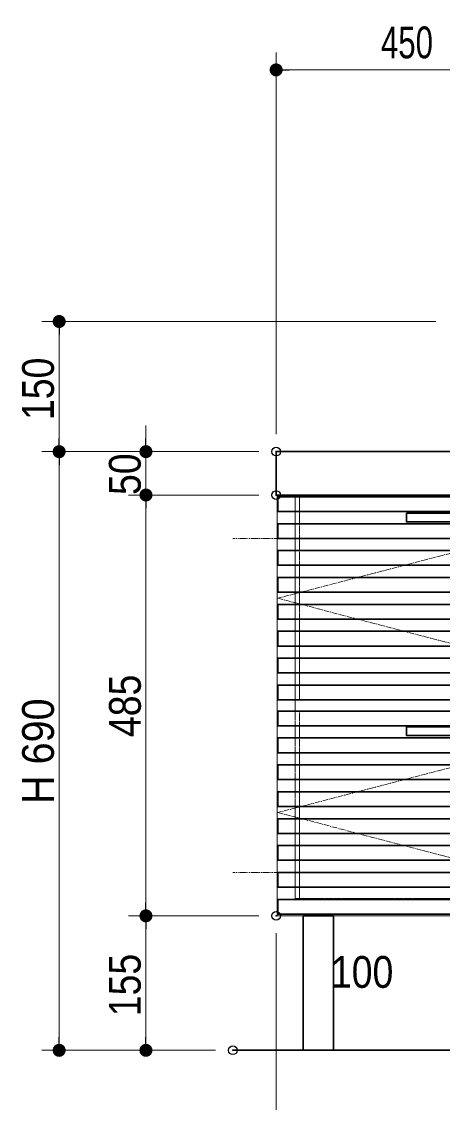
# Model space of a CAD drawing. Units: millimetres, scale not verified. Extents: x -6062 to 6062, y -3045 to 3045.
# Drawn here: x -2911 to -2426, y -2080 to -834 of the extents above; entities that cross this region are included whole.
import ezdxf
from ezdxf.enums import TextEntityAlignment as Align

# ---------------------------------------------------------------- set-up
doc = ezdxf.new("R2010")
doc.units = ezdxf.units.MM
doc.header["$LTSCALE"] = 20
doc.header["$PDMODE"] = 32
doc.header["$PDSIZE"] = 10
for name, pattern in [('USER2', [1.11, 0.71, -0.4]), ('USER4', [9.172222, 5.997222, -1.058333, 1.058333, -1.058333]), ('USER5', [13.3, 8, -1.06, 1.06, -1.06, 1.06, -1.06])]:
    doc.linetypes.add(name, pattern=pattern)
for name, color, linetype, lineweight in [('0-0_5ボウル・キャビネット', 7, 'Continuous', 15), ('0-3_2寸法-1', 7, 'Continuous', 15), ('0-4_0', 7, 'Continuous', 25), ('0-6_2寸法-2', 7, 'Continuous', 15)]:
    doc.layers.add(name, color=color, linetype=linetype, lineweight=lineweight)
doc.layers.add('0-5_Defpoints', color=7, linetype='Continuous')
doc.styles.add('ＭＳ Ｐゴシック', font='')
doc.styles.get('ＭＳ Ｐゴシック').set_extended_font_data('MS PGothic')

# ---------------------------------------------------------------- blocks, each defined once
blk = doc.blocks.new('_Dot')
at = {"layer": '0-4_0'}
blk.add_line((-10, 0), (-20, 0), dxfattribs=at)
for points in [[(0, 0), (-10, 0), (-9.92, 1.25)], [(0, 0), (-9.92, -1.25), (-10, 0)], [(0, 0), (-9.92, 1.25), (-9.69, 2.49)], [(0, 0), (-9.69, -2.49), (-9.92, -1.25)], [(0, 0), (-9.69, 2.49), (-9.3, 3.68)], [(0, 0), (-9.3, -3.68), (-9.69, -2.49)], [(0, 0), (-9.3, 3.68), (-8.76, 4.82)], [(0, 0), (-8.76, -4.82), (-9.3, -3.68)], [(0, 0), (-8.76, 4.82), (-8.09, 5.88)], [(0, 0), (-8.09, -5.88), (-8.76, -4.82)], [(0, 0), (-8.09, 5.88), (-7.29, 6.85)], [(0, 0), (-7.29, -6.85), (-8.09, -5.88)], [(0, 0), (-7.29, 6.85), (-6.37, 7.71)], [(0, 0), (-6.37, -7.71), (-7.29, -6.85)], [(0, 0), (-6.37, 7.71), (-5.36, 8.44)], [(0, 0), (-5.36, -8.44), (-6.37, -7.71)], [(0, 0), (-5.36, 8.44), (-4.26, 9.05)], [(0, 0), (-4.26, -9.05), (-5.36, -8.44)], [(0, 0), (-4.26, 9.05), (-3.09, 9.51)], [(0, 0), (-3.09, -9.51), (-4.26, -9.05)], [(0, 0), (-3.09, 9.51), (-1.87, 9.82)], [(0, 0), (-1.87, -9.82), (-3.09, -9.51)], [(0, 0), (-1.87, 9.82), (-0.63, 9.98)], [(0, 0), (-0.63, -9.98), (-1.87, -9.82)], [(0, 0), (-0.63, 9.98), (0.63, 9.98)], [(0, 0), (0.63, -9.98), (-0.63, -9.98)], [(0, 0), (0.63, 9.98), (1.87, 9.82)], [(0, 0), (1.87, 9.82), (3.09, 9.51)], [(0, 0), (3.09, 9.51), (4.26, 9.05)], [(0, 0), (4.26, 9.05), (5.36, 8.44)], [(0, 0), (5.36, 8.44), (6.37, 7.71)], [(0, 0), (6.37, 7.71), (7.29, 6.85)], [(0, 0), (7.29, 6.85), (8.09, 5.88)], [(0, 0), (8.09, 5.88), (8.76, 4.82)], [(0, 0), (8.76, 4.82), (9.3, 3.68)], [(0, 0), (9.3, 3.68), (9.69, 2.49)], [(0, 0), (9.69, 2.49), (9.92, 1.25)], [(0, 0), (9.92, 1.25), (10, 0)], [(0, 0), (1.87, -9.82), (0.63, -9.98)], [(0, 0), (3.09, -9.51), (1.87, -9.82)], [(0, 0), (4.26, -9.05), (3.09, -9.51)], [(0, 0), (5.36, -8.44), (4.26, -9.05)], [(0, 0), (6.37, -7.71), (5.36, -8.44)], [(0, 0), (7.29, -6.85), (6.37, -7.71)], [(0, 0), (8.09, -5.88), (7.29, -6.85)], [(0, 0), (8.76, -4.82), (8.09, -5.88)], [(0, 0), (9.3, -3.68), (8.76, -4.82)], [(0, 0), (9.69, -2.49), (9.3, -3.68)], [(0, 0), (9.92, -1.25), (9.69, -2.49)], [(0, 0), (10, 0), (9.92, -1.25)]]:
    blk.add_solid(points, dxfattribs=at)
blk = doc.blocks.new('グループ-15')
at = {"layer": '0-0_5ボウル・キャビネット', "lineweight": 30}
for points in [[(-16600, -26600), (1400, -26600), (1400, -27600), (-16600, -27600)], [(-16560, -27640), (1360, -27640), (1360, -27980), (-16560, -27980)], [(-13600, -28020), (-1600, -28020), (-1600, -28220), (-13600, -28220)], [(-16560, -28260), (1360, -28260), (1360, -28600), (-16560, -28600)], [(-16560, -28880), (1360, -28880), (1360, -29220), (-16560, -29220)], [(-16560, -29500), (1360, -29500), (1360, -29840), (-16560, -29840)], [(-16560, -30120), (1360, -30120), (1360, -30460), (-16560, -30460)], [(-16560, -30740), (1360, -30740), (1360, -31080), (-16560, -31080)], [(-16560, -31360), (1360, -31360), (1360, -31700), (-16560, -31700)], [(-16560, -31980), (1360, -31980), (1360, -32320), (-16560, -32320)], [(-16560, -32580), (1360, -32580), (1360, -32920), (-16560, -32920)], [(-13600, -32940), (-1600, -32940), (-1600, -33140), (-13600, -33140)], [(-16560, -33200), (1360, -33200), (1360, -33540), (-16560, -33540)], [(-16560, -33820), (1360, -33820), (1360, -34160), (-16560, -34160)], [(-16560, -34440), (1360, -34440), (1360, -34780), (-16560, -34780)], [(-16560, -35060), (1360, -35060), (1360, -35400), (-16560, -35400)], [(-16560, -35680), (1360, -35680), (1360, -36020), (-16560, -36020)], [(-16560, -36300), (1360, -36300), (1360, -36640), (-16560, -36640)], [(-16560, -36920), (1360, -36920), (1360, -37260), (-16560, -37260)], [(-15980, -37300), (-15280, -37300), (-15280, -40400), (-15980, -40400)], [(80, -37300), (780, -37300), (780, -40400), (80, -40400)]]:
    blk.add_lwpolyline(points, close=True, dxfattribs=at)
blk = doc.blocks.new('グループ-16')
at = {"layer": '0-0_5ボウル・キャビネット', "linetype": 'USER2'}
blk.add_line((860, -27640), (860, -32300), dxfattribs=at)
at = {"layer": '0-0_5ボウル・キャビネット'}
for p, q in [((860, -27980), (860, -28260)), ((860, -28600), (860, -28880)), ((860, -29220), (860, -29500)), ((860, -29840), (860, -30120)), ((860, -30460), (860, -30740)), ((860, -31080), (860, -31360)), ((860, -31700), (860, -31980))]:
    blk.add_line(p, q, dxfattribs=at)
blk = doc.blocks.new('グループ-17')
at = {"layer": '0-0_5ボウル・キャビネット', "linetype": 'USER2'}
blk.add_line((860, -32580), (860, -36920), dxfattribs=at)
at = {"layer": '0-0_5ボウル・キャビネット'}
for p, q in [((860, -32920), (860, -33200)), ((860, -33540), (860, -33820)), ((860, -34160), (860, -34440)), ((860, -34780), (860, -35060)), ((860, -35400), (860, -35680)), ((860, -36020), (860, -36300)), ((860, -36640), (860, -36920))]:
    blk.add_line(p, q, dxfattribs=at)
blk = doc.blocks.new('グループ-18')
at = {"layer": '0-0_5ボウル・キャビネット', "linetype": 'USER2'}
blk.add_line((-16060, -27640), (-16060, -32300), dxfattribs=at)
at = {"layer": '0-0_5ボウル・キャビネット'}
for p, q in [((-16060, -27980), (-16060, -28260)), ((-16060, -28600), (-16060, -28880)), ((-16060, -29220), (-16060, -29500)), ((-16060, -29840), (-16060, -30120)), ((-16060, -30460), (-16060, -30740)), ((-16060, -31080), (-16060, -31360)), ((-16060, -31700), (-16060, -31980))]:
    blk.add_line(p, q, dxfattribs=at)
blk = doc.blocks.new('グループ-19')
at = {"layer": '0-0_5ボウル・キャビネット', "linetype": 'USER2'}
blk.add_line((-16060, -32580), (-16060, -36920), dxfattribs=at)
at = {"layer": '0-0_5ボウル・キャビネット'}
for p, q in [((-16060, -32920), (-16060, -33200)), ((-16060, -33540), (-16060, -33820)), ((-16060, -34160), (-16060, -34440)), ((-16060, -34780), (-16060, -35060)), ((-16060, -35400), (-16060, -35680)), ((-16060, -36020), (-16060, -36300)), ((-16060, -36640), (-16060, -36920))]:
    blk.add_line(p, q, dxfattribs=at)
blk = doc.blocks.new('グループ-20')
at = {"layer": '0-0_5ボウル・キャビネット'}
for p, q in [((-16160, -27600), (-16160, -27640)), ((960, -27600), (960, -27640)), ((-16160, -27980), (-16160, -28260)), ((960, -27980), (960, -28260)), ((-16160, -28600), (-16160, -28880)), ((960, -28600), (960, -28880)), ((-16160, -29220), (-16160, -29500)), ((960, -29220), (960, -29500)), ((-16160, -29840), (-16160, -30120)), ((960, -29840), (960, -30120)), ((-16160, -30460), (-16160, -30740)), ((960, -30460), (960, -30740)), ((-16160, -31080), (-16160, -31360)), ((960, -31080), (960, -31360)), ((-16160, -31700), (-16160, -31980)), ((960, -31700), (960, -31980)), ((-16160, -32320), (-16160, -32580)), ((960, -32320), (960, -32580)), ((-16160, -32920), (-16160, -33200)), ((960, -32920), (960, -33200)), ((-16160, -33540), (-16160, -33820)), ((960, -33540), (960, -33820)), ((-16160, -34160), (-16160, -34440)), ((960, -34160), (960, -34440)), ((-16160, -34780), (-16160, -35060)), ((960, -34780), (960, -35060)), ((-16160, -35400), (-16160, -35680)), ((960, -35400), (960, -35680)), ((-16160, -36020), (-16160, -36300)), ((960, -36020), (960, -36300)), ((-16160, -36640), (-16160, -36920)), ((960, -36640), (960, -36920))]:
    blk.add_line(p, q, dxfattribs=at)
for name in ['グループ-18', 'グループ-16', 'グループ-19', 'グループ-17']:
    blk.add_blockref(name, (0, 0), dxfattribs=at)
blk = doc.blocks.new('グループ-21')
at = {"layer": '0-0_5ボウル・キャビネット'}
blk.add_lwpolyline([(-16580, -27600), (1380, -27600), (1380, -37300), (-16580, -37300)], close=True, dxfattribs=at)
at = {"layer": '0-0_5ボウル・キャビネット', "linetype": 'USER4'}
for points in [[(-7600, -32320), (1360, -29980), (-7600, -27640), (-16560, -29980)], [(-7600, -37260), (1360, -34920), (-7600, -32580), (-16560, -34920)]]:
    blk.add_lwpolyline(points, close=True, dxfattribs=at)
at = {"layer": '0-0_5ボウル・キャビネット', "linetype": 'USER2'}
blk.add_lwpolyline([(-16160, -27600), (960, -27600), (960, -36900), (-16160, -36900)], close=True, dxfattribs=at)
at = {"layer": '0-0_5ボウル・キャビネット'}
for name in ['グループ-15', 'グループ-20']:
    blk.add_blockref(name, (0, 0), dxfattribs=at)
blk = doc.blocks.new('グループ-22')
at = {"layer": '0-0_5ボウル・キャビネット', "linetype": 'USER5'}
for p, q in [((2400, -28600), (-17600, -28600)), ((2400, -36300), (-17600, -36300))]:
    blk.add_line(p, q, dxfattribs=at)
at = {"layer": '0-0_5ボウル・キャビネット', "lineweight": 30}
blk.add_line((-17600, -40400), (2400, -40400), dxfattribs=at)
at = {"layer": '0-0_5ボウル・キャビネット'}
blk.add_blockref('グループ-21', (0, 0), dxfattribs=at)

msp = doc.modelspace()

# ---------------------------------------------------------------- linework, layer by layer
at = {"layer": '0-3_2寸法-1'}
for p, q in [((-2617.5, -1310), (-2617.5, -870)), ((-2602.49, -890), (-2182.51, -890)), ((-2433.5, -1180), (-2887.5, -1180)), ((-2867.5, -1195.01), (-2867.5, -1314.99)), ((-2767.5, -1314.99), (-2767.5, -1299.99)), ((-2787.5, -1330), (-2887.5, -1330)), ((-2787.5, -1330), (-2887.5, -1330)), ((-2637.5, -1330), (-2787.5, -1330)), ((-2767.5, -1330), (-2767.5, -1380)), ((-2867.5, -2004.99), (-2867.5, -1345.01)), ((-2637.5, -1380), (-2787.5, -1380)), ((-2637.5, -1380), (-2787.5, -1380)), ((-2767.5, -1395.01), (-2767.5, -1410.01)), ((-2767.5, -1849.99), (-2767.5, -1395.01)), ((-2637.5, -1865), (-2787.5, -1865)), ((-2637.5, -1865), (-2787.5, -1865)), ((-2767.5, -1880.01), (-2767.5, -2004.99)), ((-2617.5, -1885), (-2617.5, -2290)), ((-2787.5, -2020), (-2887.5, -2020)), ((-2687.5, -2020), (-2787.5, -2020))]:
    msp.add_line(p, q, dxfattribs=at)
at = {"layer": '0-5_Defpoints'}
for p in [(-2867.5, -1330), (-2867.5, -1330), (-2767.5, -1330), (-2767.5, -1330), (-2617.5, -1330), (-2767.5, -1380), (-2767.5, -1380), (-2617.5, -1380), (-2617.5, -1380), (-2617.5, -1865), (-2617.5, -1865), (-2617.5, -1865), (-2767.5, -2020), (-2767.5, -2020), (-2667.5, -2020)]:
    msp.add_point(p, dxfattribs=at)

# ---------------------------------------------------------------- block references
at = {"layer": '0-0_5ボウル・キャビネット', "xscale": 0.05, "yscale": 0.05}
msp.add_blockref('グループ-22', (-1787.5, 0), dxfattribs=at)
at = {"layer": '0-3_2寸法-1', "xscale": 0.7503418, "yscale": 0.7503418}
for p, rotation in [((-2617.5, -890), 180), ((-2867.5, -1180), 90), ((-2867.5, -1330), 270), ((-2767.5, -1330), 270), ((-2867.5, -1330), 90), ((-2767.5, -1380), 90), ((-2767.5, -1380), 90), ((-2767.5, -1865), 270), ((-2767.5, -1865), 90), ((-2867.5, -2020), 270), ((-2767.5, -2020), 270)]:
    msp.add_blockref('_Dot', p, dxfattribs=dict(at, rotation=rotation))

# ---------------------------------------------------------------- texts
at = {"layer": '0-3_2寸法-1', "style": 'ＭＳ Ｐゴシック', "width": 0.75}
msp.add_text('450 〈375〉', height=36.66, dxfattribs=at).set_placement((-2496.82, -887.65), align=Align.BOTTOM_LEFT)
at = {"layer": '0-3_2寸法-1', "style": 'ＭＳ Ｐゴシック'}
for s, width, p in [('150', 0.9, (-2862.54, -1293.61)), ('50', 0.9, (-2762.54, -1379.98)), ('485', 0.9, (-2762.44, -1659)), ('H 690', 0.95, (-2862.54, -1735.99)), ('155', 0.9, (-2762.54, -1980.72))]:
    msp.add_text(s, height=36.66, rotation=90, dxfattribs=dict(at, width=width)).set_placement(p, align=Align.BOTTOM_LEFT)
at = {"layer": '0-6_2寸法-2', "style": 'ＭＳ Ｐゴシック', "width": 0.9}
msp.add_text('100', height=36.66, dxfattribs=at).set_placement((-2554.48, -1958.97), align=Align.BOTTOM_LEFT)

doc.saveas('drawing.dxf')
